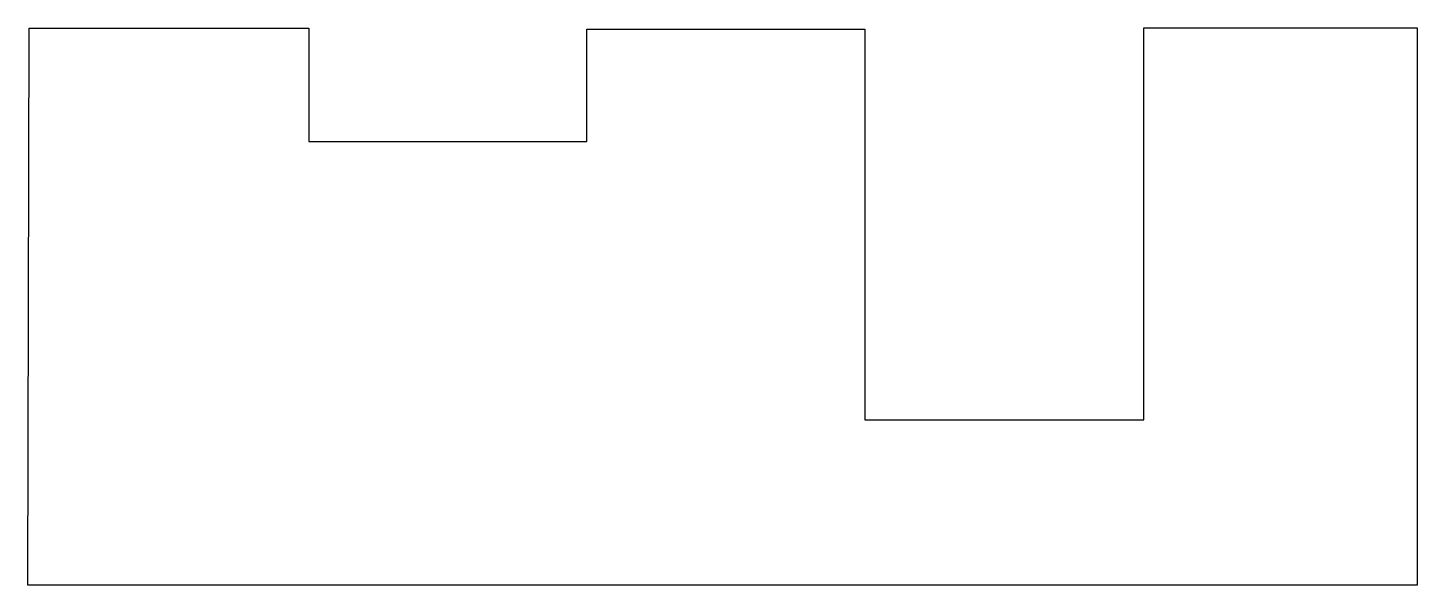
# Model space of a CAD drawing. Header units: millimetres. Extents: x -1 to 1248, y -1 to 500.
import ezdxf

# ---------------------------------------------------------------- set-up
doc = ezdxf.new("R2010")
doc.units = ezdxf.units.MM

msp = doc.modelspace()

# ---------------------------------------------------------------- linework, layer by layer
msp.add_lwpolyline([(0, 500), (251.2, 500), (251.2, 397.9), (501.2, 397.9), (501.2, 499.1), (751.2, 499.1), (751.2, 147.5), (1001.9, 147.5), (1001.9, 500.3), (1247.7, 500.3), (1247.7, -1.2), (-1.3, -1.2), (0, 500)])

doc.saveas('drawing.dxf')
